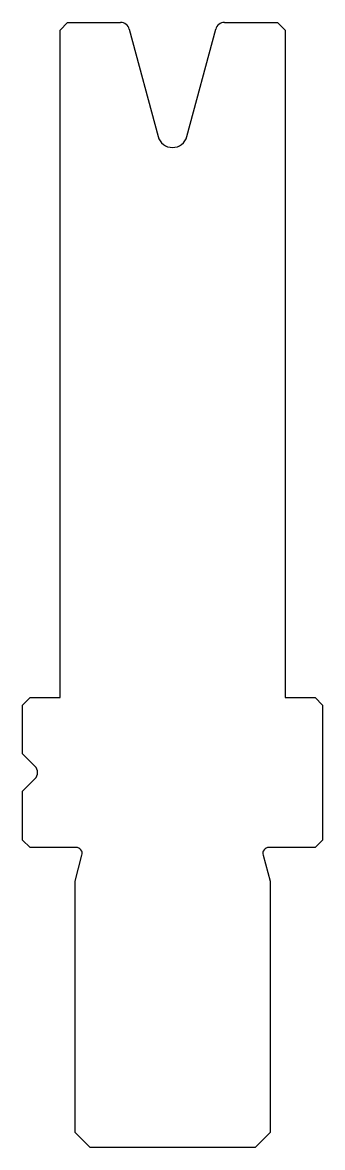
# Model space of a CAD drawing. Header units: metres. Extents: x -10.6 to 9.4, y -38.3 to 36.7.
import ezdxf

# ---------------------------------------------------------------- set-up
doc = ezdxf.new("R2010")
doc.units = ezdxf.units.M

msp = doc.modelspace()

# ---------------------------------------------------------------- linework, layer by layer
for p, q in [((-7.597637, 36.679095), (-8.097637, 36.179095)), ((-8.097637, -8.320905), (-8.097637, 36.179095)), ((-7.597637, 36.679095), (-4.058034, 36.679095)), ((-3.478478, 36.234386), (-1.563563, 29.087827)), ((0.368288, 29.087827), (2.283203, 36.234386)), ((2.862759, 36.679095), (6.402363, 36.679095)), ((6.902363, 36.179095), (6.402363, 36.679095)), ((6.902363, 36.179095), (6.902363, -8.320905)), ((-10.097637, -8.320905), (-10.597637, -8.820905)), ((-10.597637, -12.072377), (-10.597637, -8.820905)), ((-10.097637, -8.320905), (-8.097637, -8.320905)), ((6.902363, -8.320905), (8.902363, -8.320905)), ((9.402363, -8.820905), (8.902363, -8.320905)), ((9.402363, -8.820905), (9.402363, -17.820905)), ((-9.773373, -12.896641), (-10.597637, -12.072377)), ((-10.597637, -14.569433), (-9.773373, -13.745169)), ((-10.597637, -17.820905), (-10.597637, -14.569433)), ((-10.597637, -17.820905), (-10.097637, -18.320905)), ((8.902363, -18.320905), (9.402363, -17.820905)), ((-7.017637, -18.320905), (-10.097637, -18.320905)), ((8.902363, -18.320905), (5.822363, -18.320905)), ((-7.097637, -20.56495), (-6.631267, -18.824433)), ((5.435992, -18.824433), (5.902363, -20.56495)), ((-7.097637, -37.320905), (-7.097637, -20.56495)), ((5.902363, -20.56495), (5.902363, -37.320905)), ((-7.097637, -37.320905), (-6.097637, -38.320905)), ((4.902363, -38.320905), (5.902363, -37.320905)), ((4.902363, -38.320905), (-6.097637, -38.320905))]:
    msp.add_line(p, q)
for centre, radius, start, end in [((-4.058034, 36.079095), 0.6, 15, 90), ((2.862759, 36.079095), 0.6, 90, 165), ((-0.597637, 29.346646), 1, 195, 345), ((-10.197637, -13.320905), 0.6, 315, 45), ((-7.017637, -18.720905), 0.4, 345, 90), ((5.822363, -18.720905), 0.4, 90, 195)]:
    msp.add_arc(centre, radius, start, end)

doc.saveas('drawing.dxf')
